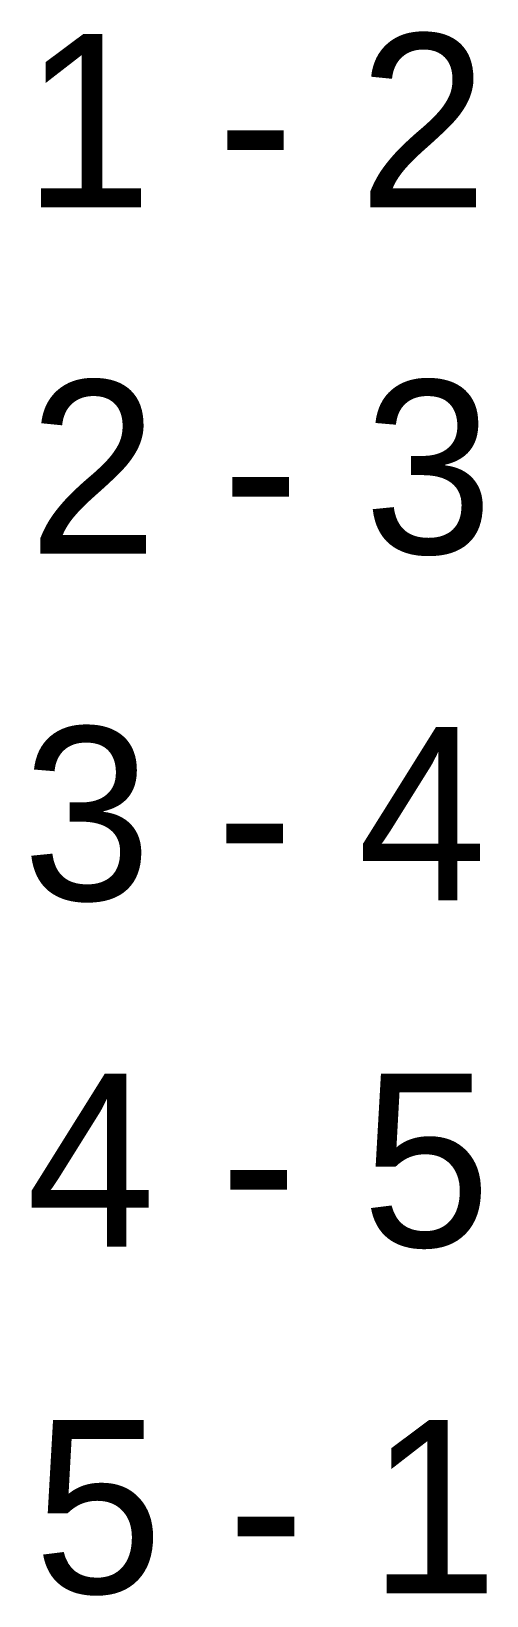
# Model space of a CAD drawing. Extents: x 537494 to 538011, y 1836903 to 1837493.
# Drawn here: x 537494.44 to 537498.37, y 1836902.98 to 1836916.52 of the extents above.
import ezdxf

# ---------------------------------------------------------------- set-up
doc = ezdxf.new("R2010")
doc.units = 0
doc.layers.add('Level 52', color=7, linetype='Continuous')

msp = doc.modelspace()

# ---------------------------------------------------------------- texts
at = {"layer": 'Level 52'}
for s, p in [('1 - 2', (537494.368, 1836914.998)), ('2 - 3', (537494.414, 1836911.998)), ('3 - 4', (537494.36, 1836908.998)), ('4 - 5', (537494.395, 1836905.998)), ('5 - 1', (537494.458, 1836902.998))]:
    msp.add_text(s, height=1.5, dxfattribs=at).set_placement(p)

doc.saveas('drawing.dxf')
